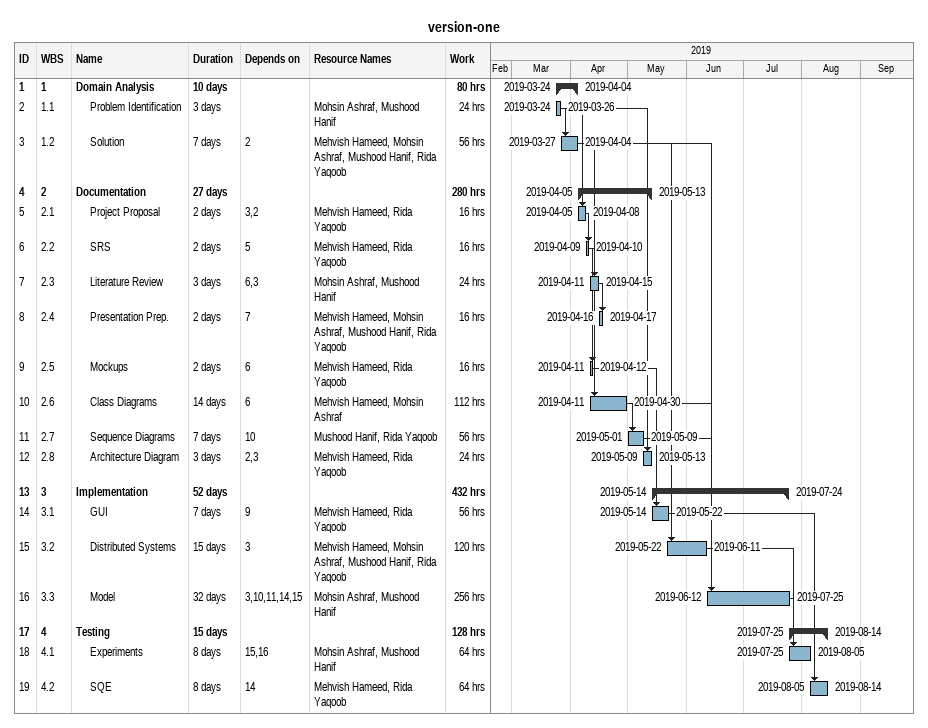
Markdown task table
version-one

| ID | WBS | Task | Duration | Start | Finish | Predecessors | Resources | Work (h) |
|---|---|---|---|---|---|---|---|---|
| 1 | 1 | **Domain Analysis** | 10d | 2019-03-24 | 2019-04-04 |  |  | 80 |
| 2 | 1.1 | Problem Identification | 3d | 2019-03-24 | 2019-03-26 |  | Mohsin Ashraf, Mushood Hanif | 24 |
| 3 | 1.2 | Solution | 7d | 2019-03-27 | 2019-04-04 | 2 | Mehvish Hameed, Mohsin Ashraf, Mushood Hanif, Rida Yaqoob | 56 |
| 4 | 2 | **Documentation** | 27d | 2019-04-05 | 2019-05-13 |  |  | 280 |
| 5 | 2.1 | Project Proposal | 2d | 2019-04-05 | 2019-04-08 | 3, 2 | Mehvish Hameed, Rida Yaqoob | 16 |
| 6 | 2.2 | SRS | 2d | 2019-04-09 | 2019-04-10 | 5 | Mehvish Hameed, Rida Yaqoob | 16 |
| 7 | 2.3 | Literature Review | 3d | 2019-04-11 | 2019-04-15 | 6, 3 | Mohsin Ashraf, Mushood Hanif | 24 |
| 8 | 2.4 | Presentation Prep. | 2d | 2019-04-16 | 2019-04-17 | 7 | Mehvish Hameed, Mohsin Ashraf, Mushood Hanif, Rida Yaqoob | 16 |
| 9 | 2.5 | Mockups | 2d | 2019-04-11 | 2019-04-12 | 6 | Mehvish Hameed, Rida Yaqoob | 16 |
| 10 | 2.6 | Class Diagrams | 14d | 2019-04-11 | 2019-04-30 | 6 | Mehvish Hameed, Mohsin Ashraf | 112 |
| 11 | 2.7 | Sequence Diagrams | 7d | 2019-05-01 | 2019-05-09 | 10 | Mushood Hanif, Rida Yaqoob | 56 |
| 12 | 2.8 | Architecture Diagram | 3d | 2019-05-09 | 2019-05-13 | 2, 3 | Mehvish Hameed, Rida Yaqoob | 24 |
| 13 | 3 | **Implementation** | 52d | 2019-05-14 | 2019-07-24 |  |  | 432 |
| 14 | 3.1 | GUI | 7d | 2019-05-14 | 2019-05-22 | 9 | Mehvish Hameed, Rida Yaqoob | 56 |
| 15 | 3.2 | Distributed Systems | 15d | 2019-05-22 | 2019-06-11 | 3 | Mehvish Hameed, Mohsin Ashraf, Mushood Hanif, Rida Yaqoob | 120 |
| 16 | 3.3 | Model | 32d | 2019-06-12 | 2019-07-25 | 3, 10, 11, 14, 15 | Mohsin Ashraf, Mushood Hanif | 256 |
| 17 | 4 | **Testing** | 15d | 2019-07-25 | 2019-08-14 |  |  | 128 |
| 18 | 4.1 | Experiments | 8d | 2019-07-25 | 2019-08-05 | 15, 16 | Mohsin Ashraf, Mushood Hanif | 64 |
| 19 | 4.2 | SQE | 8d | 2019-08-05 | 2019-08-14 | 14 | Mehvish Hameed, Rida Yaqoob | 64 |
